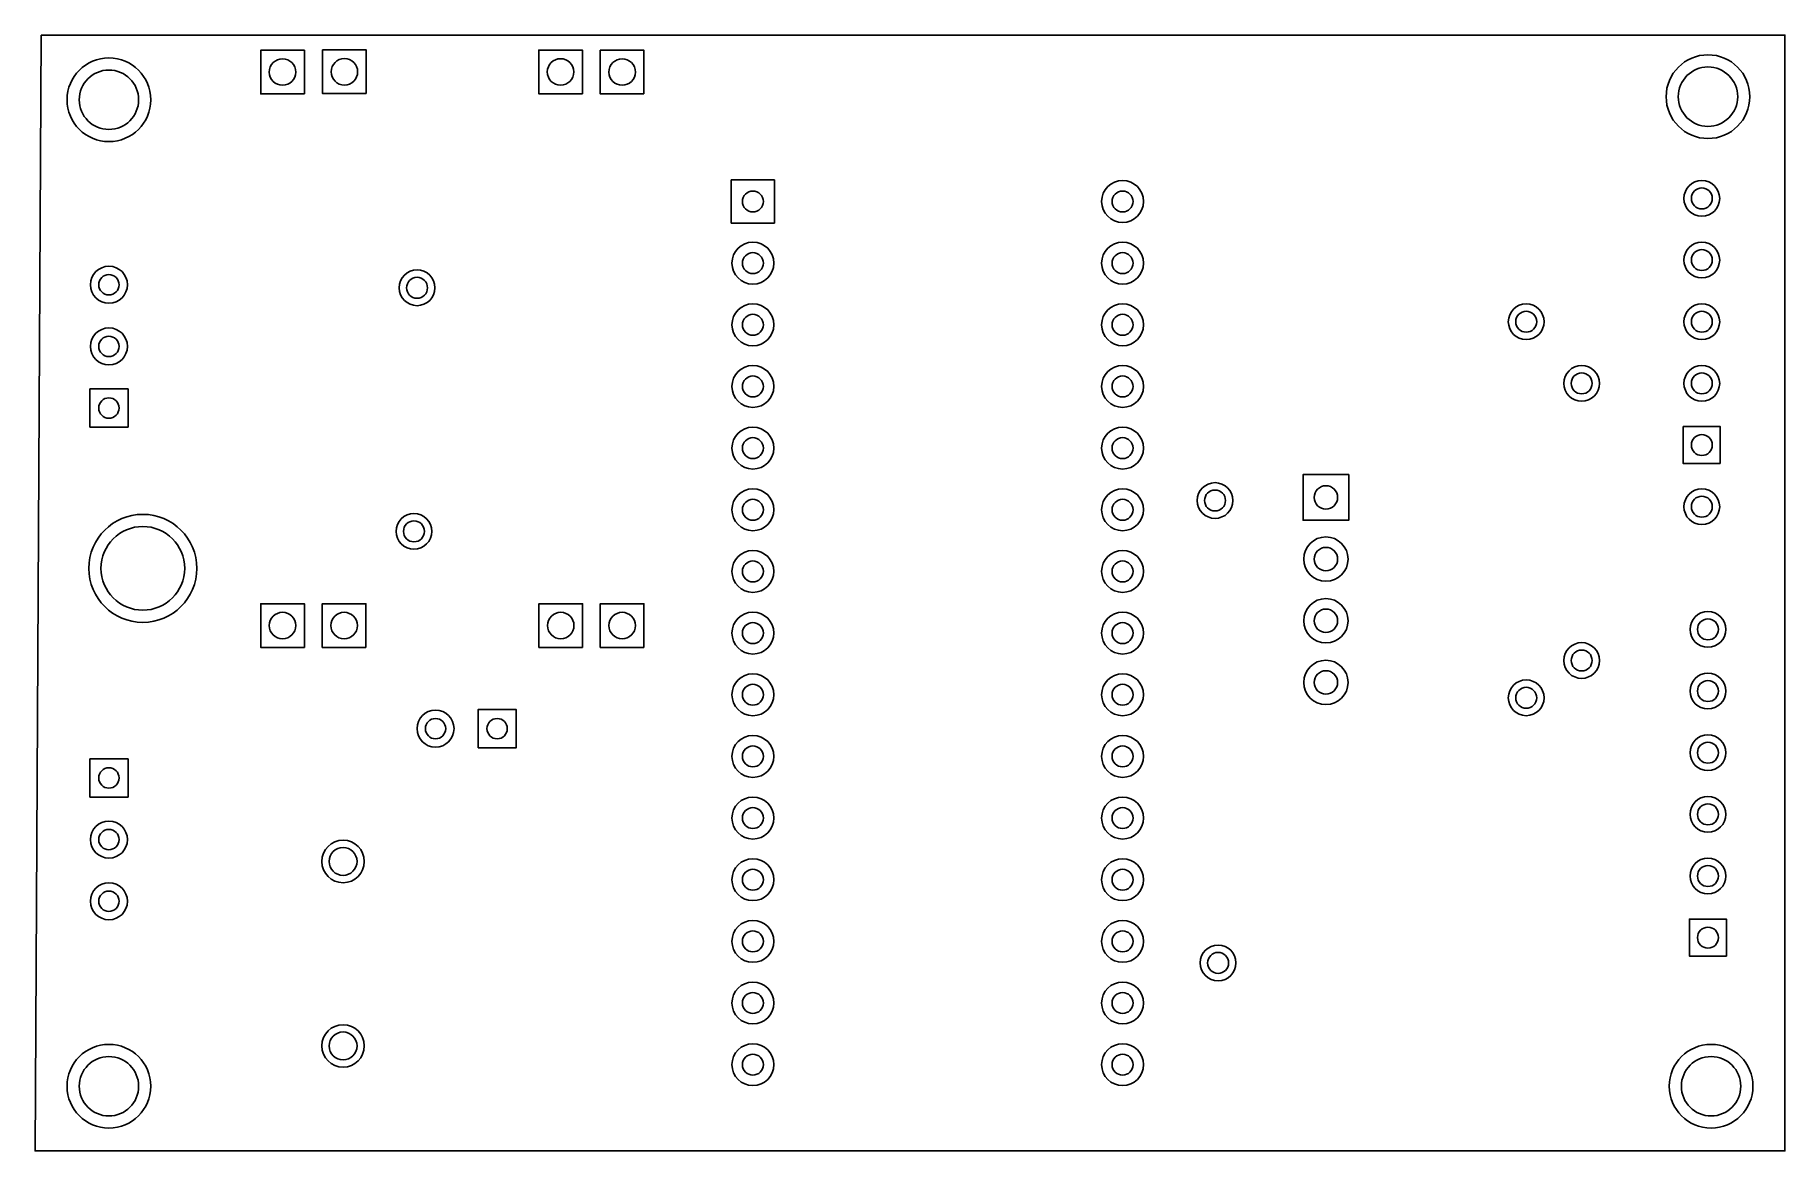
# Model space of a CAD drawing. Header units: millimetres. Extents: x 1028.2 to 1100.3, y -863.7 to -817.8.
import ezdxf

# ---------------------------------------------------------------- set-up
doc = ezdxf.new("R2010")
doc.units = ezdxf.units.MM

msp = doc.modelspace()

# ---------------------------------------------------------------- linework, layer by layer
for points in [[(1028.446, -817.753), (1100.328, -817.753), (1100.328, -863.727), (1028.192, -863.727), (1028.446, -817.753)], [(1039.294594, -820.176922), (1037.49475, -820.176922), (1037.49475, -818.377078), (1039.294594, -818.377078)], [(1041.845516, -820.168286), (1040.045672, -820.168286), (1040.045672, -818.368442), (1041.845516, -818.368442)], [(1050.756344, -820.175398), (1048.9565, -820.175398), (1048.9565, -818.375554), (1050.756344, -818.375554)], [(1053.295074, -820.176922), (1051.49523, -820.176922), (1051.49523, -818.377078), (1053.295074, -818.377078)], [(1058.672, -823.722), (1058.672, -825.5), (1056.894, -825.5), (1056.894, -823.722)], [(1030.4526, -833.9074), (1030.4526, -832.3326), (1032.0274, -832.3326), (1032.0274, -833.9074)], [(1097.661, -835.406), (1096.137, -835.406), (1096.137, -833.882), (1097.661, -833.882)], [(1082.3448, -835.8632), (1082.3448, -837.7428), (1080.4652, -837.7428), (1080.4652, -835.8632)], [(1039.294594, -842.981042), (1037.49475, -842.981042), (1037.49475, -841.181198), (1039.294594, -841.181198)], [(1041.834594, -842.981042), (1040.03475, -842.981042), (1040.03475, -841.181198), (1041.834594, -841.181198)], [(1050.763456, -842.981042), (1048.963612, -842.981042), (1048.963612, -841.181198), (1050.763456, -841.181198)], [(1053.295074, -842.981042), (1051.49523, -842.981042), (1051.49523, -841.181198), (1053.295074, -841.181198)], [(1046.4546, -847.1154), (1046.4546, -845.5406), (1048.0294, -845.5406), (1048.0294, -847.1154)], [(1032.0274, -847.5726), (1032.0274, -849.1474), (1030.4526, -849.1474), (1030.4526, -847.5726)], [(1097.913933, -855.700981), (1096.389933, -855.700981), (1096.389933, -854.176981), (1097.913933, -854.176981)]]:
    msp.add_lwpolyline(points, close=True)
for centre, radius in [((1031.24, -820.42), 1.724597), ((1038.394672, -819.277), 0.5461), ((1040.945594, -819.268364), 0.5461), ((1049.856422, -819.275476), 0.5461), ((1052.395152, -819.277), 0.5461), ((1097.153, -820.293), 1.724597), ((1031.24, -820.42), 1.22461), ((1097.153, -820.293), 1.22461), ((1073.023, -824.611), 0.8636), ((1096.899, -824.484), 0.7366), ((1057.783, -824.611), 0.4318), ((1073.023, -824.611), 0.4318), ((1096.899, -824.484), 0.4318), ((1057.783, -827.151), 0.8636), ((1073.023, -827.151), 0.8636), ((1096.899, -827.024), 0.7366), ((1096.899, -827.024), 0.4318), ((1031.24, -828.04), 0.762), ((1057.783, -827.151), 0.4318), ((1073.023, -827.151), 0.4318), ((1031.24, -828.04), 0.4191), ((1043.94, -828.167), 0.7366), ((1043.94, -828.167), 0.4318), ((1057.783, -829.691), 0.8636), ((1073.023, -829.691), 0.8636), ((1089.66, -829.564), 0.7366), ((1096.899, -829.564), 0.7366), ((1057.783, -829.691), 0.4318), ((1073.023, -829.691), 0.4318), ((1089.66, -829.564), 0.4318), ((1096.899, -829.564), 0.4318), ((1031.24, -830.58), 0.762), ((1031.24, -830.58), 0.4191), ((1057.783, -832.231), 0.8636), ((1073.023, -832.231), 0.8636), ((1091.946, -832.104), 0.7366), ((1091.946, -832.104), 0.4318), ((1096.899, -832.104), 0.7366), ((1096.899, -832.104), 0.4318), ((1057.783, -832.231), 0.4318), ((1073.023, -832.231), 0.4318), ((1031.24, -833.12), 0.4191), ((1057.783, -834.771), 0.8636), ((1057.783, -834.771), 0.4318), ((1073.023, -834.771), 0.8636), ((1073.023, -834.771), 0.4318), ((1096.899, -834.644), 0.4318), ((1057.783, -837.311), 0.8636), ((1073.023, -837.311), 0.8636), ((1076.833, -836.93), 0.7366), ((1076.833, -836.93), 0.4318), ((1081.405, -836.803), 0.4826), ((1096.899, -837.184), 0.7366), ((1096.899, -837.184), 0.4318), ((1043.813, -838.2), 0.7366), ((1057.783, -837.311), 0.4318), ((1073.023, -837.311), 0.4318), ((1032.637, -839.724), 2.224595), ((1032.637, -839.724), 1.724609), ((1043.813, -838.2), 0.4318), ((1081.404492, -839.344016), 0.9144), ((1081.404492, -839.344016), 0.4826), ((1057.783, -839.851), 0.8636), ((1057.783, -839.851), 0.4318), ((1073.023, -839.851), 0.8636), ((1073.023, -839.851), 0.4318), ((1081.404492, -841.884016), 0.9144), ((1038.394672, -842.08112), 0.5461), ((1040.934672, -842.08112), 0.5461), ((1049.863534, -842.08112), 0.5461), ((1052.395152, -842.08112), 0.5461), ((1057.783, -842.391), 0.8636), ((1073.023, -842.391), 0.8636), ((1081.404492, -841.884016), 0.4826), ((1097.151984, -842.239108), 0.7366), ((1097.151984, -842.239108), 0.4318), ((1057.783, -842.391), 0.4318), ((1073.023, -842.391), 0.4318), ((1091.946, -843.5213), 0.7366), ((1091.946, -843.5213), 0.4318), ((1081.404492, -844.424016), 0.9144), ((1081.404492, -844.424016), 0.4826), ((1057.783, -844.931), 0.8636), ((1057.783, -844.931), 0.4318), ((1073.023, -844.931), 0.8636), ((1073.023, -844.931), 0.4318), ((1089.66, -845.058), 0.7366), ((1089.66, -845.058), 0.4318), ((1097.151984, -844.779108), 0.7366), ((1097.151984, -844.779108), 0.4318), ((1044.702, -846.328), 0.762), ((1044.702, -846.328), 0.4191), ((1047.242, -846.328), 0.4191), ((1057.783, -847.471), 0.8636), ((1073.023, -847.471), 0.8636), ((1097.151984, -847.319108), 0.7366), ((1057.783, -847.471), 0.4318), ((1073.023, -847.471), 0.4318), ((1097.151984, -847.319108), 0.4318), ((1031.24, -848.36), 0.4191), ((1057.783, -850.011), 0.8636), ((1057.783, -850.011), 0.4318), ((1073.023, -850.011), 0.8636), ((1073.023, -850.011), 0.4318), ((1097.151984, -849.859108), 0.7366), ((1097.151984, -849.859108), 0.4318), ((1031.24, -850.9), 0.762), ((1031.24, -850.9), 0.4191), ((1040.892, -851.79916), 0.874598), ((1040.892, -851.79916), 0.574548), ((1057.783, -852.551), 0.8636), ((1073.023, -852.551), 0.8636), ((1097.151984, -852.399108), 0.7366), ((1057.783, -852.551), 0.4318), ((1073.023, -852.551), 0.4318), ((1097.151984, -852.399108), 0.4318), ((1031.24, -853.44), 0.762), ((1031.24, -853.44), 0.4191), ((1057.783, -855.091), 0.8636), ((1057.783, -855.091), 0.4318), ((1073.023, -855.091), 0.8636), ((1073.023, -855.091), 0.4318), ((1097.151984, -854.939108), 0.4318), ((1076.96, -855.98), 0.7366), ((1076.96, -855.98), 0.4318), ((1057.783, -857.631), 0.8636), ((1073.023, -857.631), 0.8636), ((1057.783, -857.631), 0.4318), ((1073.023, -857.631), 0.4318), ((1040.892, -859.39884), 0.874598), ((1040.892, -859.39884), 0.574548), ((1031.24, -861.06), 1.724597), ((1031.24, -861.06), 1.22461), ((1057.783, -860.171), 0.8636), ((1057.783, -860.171), 0.4318), ((1073.023, -860.171), 0.8636), ((1073.023, -860.171), 0.4318), ((1097.28, -861.06), 1.724597), ((1097.28, -861.06), 1.22461)]:
    msp.add_circle(centre, radius)

doc.saveas('drawing.dxf')
